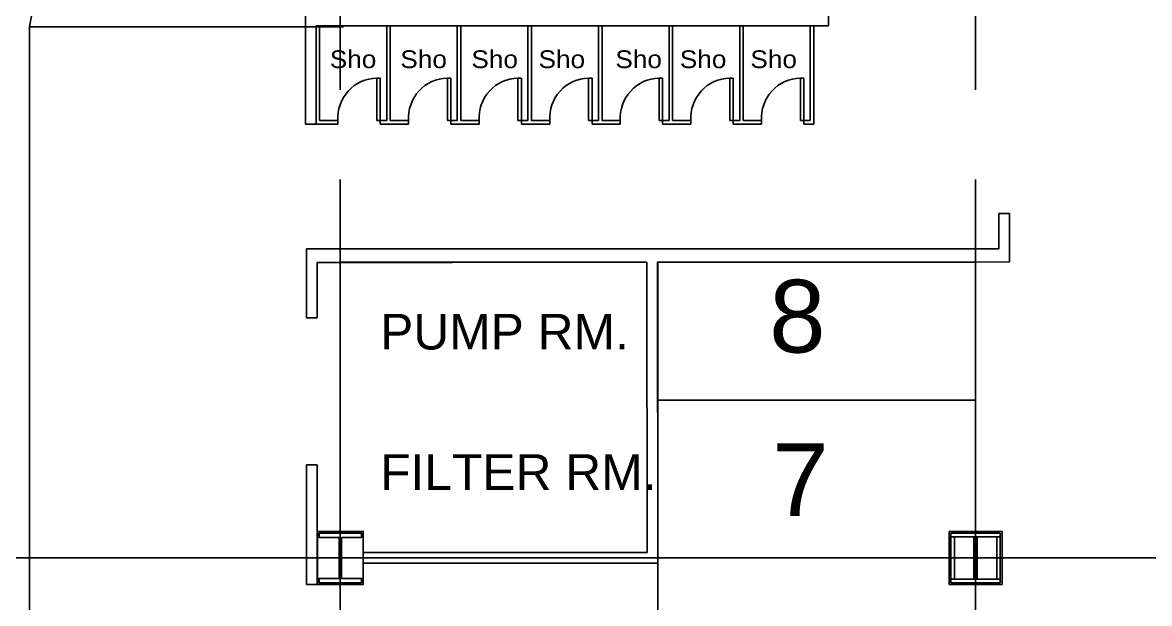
# Model space of a CAD drawing. Header units: millimetres. Extents: x 2148 to 2681, y 758 to 986.
# Drawn here: x 2324.2 to 2332.18, y 946.65 to 950.76 of the extents above; entities that cross this region are included whole.
import ezdxf

# ---------------------------------------------------------------- set-up
doc = ezdxf.new("R2010")
doc.units = ezdxf.units.MM
doc.linetypes.add('CENTER2', pattern=[28.575, 19.05, -3.175, 3.175, -3.175])
doc.linetypes.add('HIDDEN', pattern=[0.375, 0.25, -0.125])
for name, color, linetype in [('cladding', 2, 'Continuous'), ('COL-EX', 2, 'Continuous'), ('COL-IN', 2, 'Continuous'), ('D', 1, 'Continuous'), ('DR', 7, 'Continuous'), ('ELAYOUT', 4, 'Continuous'), ('HATCH', 8, 'Continuous'), ('S_GRID LINES', 252, 'Continuous'), ('TEXT', 6, 'Continuous')]:
    doc.layers.add(name, color=color, linetype=linetype)
doc.styles.add('MMTX$0$ESMX$0$X-OPTA1D', font='x-opta1d')
doc.styles.add('SWISS', font='swissl.ttf')

# ---------------------------------------------------------------- blocks, each defined once
blk = doc.blocks.new('EXISTING')
at = {"layer": 'HATCH', "linetype": 'HIDDEN', "ltscale": 0.5}
blk.add_line((-79723.1443, -2173.4499), (-79723.1443, -2155.6046), dxfattribs=at)

msp = doc.modelspace()

# ---------------------------------------------------------------- linework, layer by layer
at = {"layer": 'cladding', "elevation": 0}
for points in [[(2326.2864709, 947.156811), (2326.6114709, 947.156811), (2326.6114709, 946.781811), (2326.2864709, 946.781811)], [(2330.7614709, 947.156811), (2331.1364709, 947.156811), (2331.1364709, 946.781811), (2330.7614709, 946.781811)]]:
    msp.add_lwpolyline(points, close=True, dxfattribs=at)
at = {"layer": 'COL-EX', "elevation": 0}
msp.add_lwpolyline([(2326.4564709, 947.114311), (2326.5989709, 947.114311), (2326.5989709, 947.144311), (2326.2989709, 947.144311), (2326.2989709, 947.114311), (2326.4414709, 947.114311), (2326.4414709, 946.824311), (2326.2989709, 946.824311), (2326.2989709, 946.794311), (2326.5989709, 946.794311), (2326.5989709, 946.824311), (2326.4564709, 946.824311)], close=True, dxfattribs=at)
at = {"layer": 'COL-IN'}
for p, q in [((2330.7739709, 947.144311), (2331.1239709, 947.144311)), ((2330.7739709, 946.794311), (2330.7739709, 947.144311)), ((2330.7739709, 947.119311), (2331.1239709, 947.119311)), ((2330.7989709, 946.819311), (2330.7989709, 947.119311)), ((2330.9364709, 946.819311), (2330.9364709, 947.119311)), ((2330.9614709, 946.819311), (2330.9614709, 947.119311)), ((2331.0989709, 947.119311), (2331.0989709, 946.819311)), ((2331.1239709, 947.144311), (2331.1239709, 946.794311)), ((2330.7739709, 946.819311), (2331.1239709, 946.819311)), ((2331.1239709, 946.794311), (2330.7739709, 946.794311))]:
    msp.add_line(p, q, dxfattribs=at)
at = {"layer": 'D', "ltscale": 0.5}
for p, q in [((2324.2483385, 950.729311, 0), (2326.0153006, 960.9759578, 0)), ((2328.6989709, 942.969311), (2328.6989709, 949.0624164, 0)), ((2330.9489709, 948.085057, 0), (2328.697298, 948.085057, 0)), ((2326.2864709, 946.9709359, 0), (2330.9489709, 946.9709359, 0))]:
    msp.add_line(p, q, dxfattribs=at)
at = {"layer": 'D', "ltscale": 0.5, "elevation": 0}
msp.add_lwpolyline([(2328.6958304, 949.0624164), (2330.9489709, 949.0624164), (2330.9489709, 942.969311), (2326.4489709, 942.969311), (2326.4489709, 949.0624164), (2328.6208304, 949.0624164)], dxfattribs=at)
at = {"layer": 'DR', "ltscale": 10}
for p, q in [((2326.2775826, 950.7352288, 0), (2326.2775826, 950.0402128, 0)), ((2326.2775826, 950.7352288, 0), (2326.2775826, 950.0402128, 0)), ((2326.3025826, 950.7352288, 0), (2326.3025826, 950.0652128, 0)), ((2326.3025826, 950.7352288, 0), (2326.3025826, 950.0652128, 0)), ((2326.7775826, 950.7345756, 0), (2326.7775826, 950.0652128, 0)), ((2326.777871, 950.7345756, 0), (2326.777871, 950.0652128, 0)), ((2326.777871, 950.7345756, 0), (2326.777871, 950.0652128, 0)), ((2326.8025826, 950.7345756, 0), (2326.8025826, 950.0652128, 0)), ((2326.802871, 950.7345756, 0), (2326.802871, 950.0652128, 0)), ((2326.802871, 950.7345756, 0), (2326.802871, 950.0652128, 0)), ((2327.277871, 950.7345756, 0), (2327.277871, 950.0652128, 0)), ((2327.302871, 950.7345756, 0), (2327.302871, 950.0652128, 0)), ((2327.777871, 950.7345756, 0), (2327.777871, 950.0652128, 0)), ((2327.777871, 950.7345756, 0), (2327.777871, 950.0652128, 0)), ((2327.7781594, 950.7345756, 0), (2327.7781594, 950.0652128, 0)), ((2327.7781594, 950.7345756, 0), (2327.7781594, 950.0652128, 0)), ((2327.802871, 950.7345756, 0), (2327.802871, 950.0652128, 0)), ((2327.802871, 950.7345756, 0), (2327.802871, 950.0652128, 0)), ((2327.8031594, 950.7345756, 0), (2327.8031594, 950.0652128, 0)), ((2327.8031594, 950.7345756, 0), (2327.8031594, 950.0652128, 0)), ((2328.2781594, 950.7345756, 0), (2328.2781594, 950.0652128, 0)), ((2328.3031594, 950.7345756, 0), (2328.3031594, 950.0652128, 0)), ((2328.7781594, 950.7345756, 0), (2328.7781594, 950.0652128, 0)), ((2328.7781594, 950.7345756, 0), (2328.7781594, 950.0652128, 0)), ((2328.7784478, 950.7345756, 0), (2328.7784478, 950.0652128, 0)), ((2328.7784478, 950.7345756, 0), (2328.7784478, 950.0652128, 0)), ((2328.8031594, 950.7345756, 0), (2328.8031594, 950.0652128, 0)), ((2328.8031594, 950.7345756, 0), (2328.8031594, 950.0652128, 0)), ((2328.8034478, 950.7345756, 0), (2328.8034478, 950.0652128, 0)), ((2328.8034478, 950.7345756, 0), (2328.8034478, 950.0652128, 0)), ((2329.2781594, 950.7345756, 0), (2329.2781594, 950.0652128, 0)), ((2329.2781594, 950.7345756, 0), (2329.2781594, 950.0652128, 0)), ((2329.2784478, 950.7345756, 0), (2329.2784478, 950.0652128, 0)), ((2329.2784478, 950.7345756, 0), (2329.2784478, 950.0652128, 0)), ((2329.2784478, 950.7345756, 0), (2329.2784478, 950.0652128, 0)), ((2329.3031594, 950.7345756, 0), (2329.3031594, 950.0652128, 0)), ((2329.3031594, 950.7345756, 0), (2329.3031594, 950.0652128, 0)), ((2329.3034478, 950.7345756, 0), (2329.3034478, 950.0652128, 0)), ((2329.3034478, 950.7345756, 0), (2329.3034478, 950.0652128, 0)), ((2329.3034478, 950.7345756, 0), (2329.3034478, 950.0652128, 0)), ((2329.7784478, 950.7345756, 0), (2329.7784478, 950.0652128, 0)), ((2329.8034478, 950.7345756, 0), (2329.8034478, 950.0402128, 0)), ((2326.7320882, 950.3652128, 0), (2326.7070882, 950.3652128, 0)), ((2326.7070882, 950.3652128, 0), (2326.7070882, 950.0652128, 0)), ((2326.7320882, 950.0652128, 0), (2326.7320882, 950.3652128, 0)), ((2327.2323766, 950.3652128, 0), (2327.2073766, 950.3652128, 0)), ((2327.2073766, 950.3652128, 0), (2327.2073766, 950.0652128, 0)), ((2327.2323766, 950.0652128, 0), (2327.2323766, 950.3652128, 0)), ((2327.7323766, 950.3652128, 0), (2327.7073766, 950.3652128, 0)), ((2327.7073766, 950.3652128, 0), (2327.7073766, 950.0652128, 0)), ((2327.7323766, 950.0652128, 0), (2327.7323766, 950.3652128, 0)), ((2328.232665, 950.3652128, 0), (2328.207665, 950.3652128, 0)), ((2328.207665, 950.3652128, 0), (2328.207665, 950.0652128, 0)), ((2328.232665, 950.0652128, 0), (2328.232665, 950.3652128, 0)), ((2328.732665, 950.3652128, 0), (2328.707665, 950.3652128, 0)), ((2328.707665, 950.3652128, 0), (2328.707665, 950.0652128, 0)), ((2328.732665, 950.0652128, 0), (2328.732665, 950.3652128, 0)), ((2329.2329534, 950.3652128, 0), (2329.2079534, 950.3652128, 0)), ((2329.2079534, 950.3652128, 0), (2329.2079534, 950.0652128, 0)), ((2329.2329534, 950.0652128, 0), (2329.2329534, 950.3652128, 0)), ((2329.7329534, 950.3652128, 0), (2329.7079534, 950.3652128, 0)), ((2329.7079534, 950.3652128, 0), (2329.7079534, 950.0652128, 0)), ((2329.7329534, 950.0652128, 0), (2329.7329534, 950.3652128, 0)), ((2326.4320882, 950.0402128, 0), (2326.2775826, 950.0402128, 0)), ((2326.4320882, 950.0652128, 0), (2326.3025826, 950.0652128, 0)), ((2326.4320882, 950.0652128, 0), (2326.4320882, 950.0402128, 0)), ((2326.4320882, 950.0652128, 0), (2326.4320882, 950.0402128, 0)), ((2326.4320882, 950.0652128, 0), (2326.4320882, 950.0402128, 0)), ((2326.7070882, 950.0652128, 0), (2326.7320882, 950.0652128, 0)), ((2326.7775826, 950.0652128, 0), (2326.7320882, 950.0652128, 0)), ((2326.7320882, 950.0652128, 0), (2326.7320882, 950.0402128, 0)), ((2326.9323766, 950.0402128, 0), (2326.7320882, 950.0402128, 0)), ((2326.9323766, 950.0652128, 0), (2326.8025826, 950.0652128, 0)), ((2326.9323766, 950.0652128, 0), (2326.802871, 950.0652128, 0)), ((2326.9323766, 950.0652128, 0), (2326.802871, 950.0652128, 0)), ((2326.9323766, 950.0652128, 0), (2326.9323766, 950.0402128, 0)), ((2326.9323766, 950.0652128, 0), (2326.9323766, 950.0402128, 0)), ((2326.9323766, 950.0652128, 0), (2326.9323766, 950.0402128, 0)), ((2327.2073766, 950.0652128, 0), (2327.2323766, 950.0652128, 0)), ((2327.277871, 950.0652128, 0), (2327.2323766, 950.0652128, 0)), ((2327.2323766, 950.0652128, 0), (2327.2323766, 950.0402128, 0)), ((2327.4323766, 950.0402128, 0), (2327.2323766, 950.0402128, 0)), ((2327.4323766, 950.0652128, 0), (2327.302871, 950.0652128, 0)), ((2327.4323766, 950.0652128, 0), (2327.4323766, 950.0402128, 0)), ((2327.7073766, 950.0652128, 0), (2327.7323766, 950.0652128, 0)), ((2327.777871, 950.0652128, 0), (2327.7323766, 950.0652128, 0)), ((2327.7323766, 950.0652128, 0), (2327.7323766, 950.0402128, 0)), ((2327.802871, 950.0402128, 0), (2327.7323766, 950.0402128, 0)), ((2327.932665, 950.0652128, 0), (2327.802871, 950.0652128, 0)), ((2327.802871, 950.0402128, 0), (2327.932665, 950.0402128, 0)), ((2327.932665, 950.0652128, 0), (2327.8031594, 950.0652128, 0)), ((2327.932665, 950.0652128, 0), (2327.8031594, 950.0652128, 0)), ((2327.932665, 950.0652128, 0), (2327.932665, 950.0402128, 0)), ((2327.932665, 950.0652128, 0), (2327.932665, 950.0402128, 0)), ((2327.932665, 950.0652128, 0), (2327.932665, 950.0402128, 0)), ((2328.207665, 950.0652128, 0), (2328.232665, 950.0652128, 0)), ((2328.2781594, 950.0652128, 0), (2328.232665, 950.0652128, 0)), ((2328.232665, 950.0652128, 0), (2328.232665, 950.0402128, 0)), ((2328.432665, 950.0402128, 0), (2328.232665, 950.0402128, 0)), ((2328.432665, 950.0652128, 0), (2328.3031594, 950.0652128, 0)), ((2328.432665, 950.0652128, 0), (2328.432665, 950.0402128, 0)), ((2328.707665, 950.0652128, 0), (2328.732665, 950.0652128, 0)), ((2328.7781594, 950.0652128, 0), (2328.732665, 950.0652128, 0)), ((2328.732665, 950.0652128, 0), (2328.732665, 950.0402128, 0)), ((2328.9329534, 950.0402128, 0), (2328.732665, 950.0402128, 0)), ((2328.9329534, 950.0652128, 0), (2328.8031594, 950.0652128, 0)), ((2328.9329534, 950.0652128, 0), (2328.8034478, 950.0652128, 0)), ((2328.9329534, 950.0652128, 0), (2328.8034478, 950.0652128, 0)), ((2328.9329534, 950.0652128, 0), (2328.9329534, 950.0402128, 0)), ((2328.9329534, 950.0652128, 0), (2328.9329534, 950.0402128, 0)), ((2328.9329534, 950.0652128, 0), (2328.9329534, 950.0402128, 0)), ((2329.2079534, 950.0652128, 0), (2329.2329534, 950.0652128, 0)), ((2329.2784478, 950.0652128, 0), (2329.2329534, 950.0652128, 0)), ((2329.2329534, 950.0652128, 0), (2329.2329534, 950.0402128, 0)), ((2329.4329534, 950.0402128, 0), (2329.2329534, 950.0402128, 0)), ((2329.4329534, 950.0652128, 0), (2329.3031594, 950.0652128, 0)), ((2329.4329534, 950.0652128, 0), (2329.3034478, 950.0652128, 0)), ((2329.4329534, 950.0652128, 0), (2329.3034478, 950.0652128, 0)), ((2329.4329534, 950.0652128, 0), (2329.4329534, 950.0402128, 0)), ((2329.4329534, 950.0652128, 0), (2329.4329534, 950.0402128, 0)), ((2329.4329534, 950.0652128, 0), (2329.4329534, 950.0402128, 0)), ((2329.7079534, 950.0652128, 0), (2329.7329534, 950.0652128, 0)), ((2329.7784478, 950.0652128, 0), (2329.7329534, 950.0652128, 0)), ((2329.7329534, 950.0652128, 0), (2329.7329534, 950.0402128, 0)), ((2329.8034478, 950.0402128, 0), (2329.7329534, 950.0402128, 0))]:
    msp.add_line(p, q, dxfattribs=at)
at = {"layer": 'ELAYOUT', "ltscale": 10}
for p, q in [((2326.2025826, 951.2482909, 0), (2326.2025826, 950.7352288, 0)), ((2329.907787, 950.7352288, 0), (2329.907787, 951.1717848, 0)), ((2329.907787, 950.7352288, 0), (2329.907787, 951.1717848, 0)), ((2331.188657, 949.4081898, 0), (2331.113657, 949.4081898, 0)), ((2331.113657, 949.4081898, 0), (2331.113657, 949.1581898, 0)), ((2331.188657, 949.1581898, 0), (2331.188657, 949.4081898, 0)), ((2326.208657, 949.1581898, 0), (2331.113657, 949.1581898, 0)), ((2326.2097365, 949.0598164, 0), (2326.2097365, 949.1581914, 0)), ((2331.1897365, 949.1581914, 0), (2331.1897365, 949.0657447, 0)), ((2326.2097365, 949.059816, 0), (2326.2097365, 948.6685169, 0)), ((2326.2847362, 949.0598164, 0), (2327.2416173, 949.0598164, 0)), ((2326.2847362, 949.0598164, 0), (2327.1416173, 949.0598164, 0)), ((2327.1416173, 949.0598164, 0), (2326.2847362, 949.0598164, 0)), ((2327.1416173, 949.0598164, 0), (2326.2847362, 949.0598164, 0)), ((2327.1416173, 949.0598164, 0), (2326.2847362, 949.0598164, 0)), ((2327.1416173, 949.0598164, 0), (2326.2847362, 949.0598164, 0)), ((2326.2847362, 949.0598164, 0), (2327.0829543, 949.0598164, 0)), ((2327.0829543, 949.0598164, 0), (2326.2847362, 949.0598164, 0)), ((2327.0829543, 949.0598164, 0), (2326.2847362, 949.0598164, 0)), ((2327.1416173, 949.0598163, 0), (2326.2847362, 949.059816, 0)), ((2326.2847365, 948.6685169, 0), (2326.2847362, 949.059816, 0)), ((2327.2405378, 949.0598147, 0), (2328.6208312, 949.0618873, 0)), ((2328.6239149, 947.0081816, 0), (2328.6208312, 949.0618873, 0)), ((2328.6958311, 949.062, 0), (2331.188657, 949.0657431, 0)), ((2328.6990276, 946.9331816, 0), (2328.6958311, 949.062, 0)), ((2326.2097365, 948.6685169, 0), (2326.2847365, 948.6685169, 0)), ((2326.2097365, 946.781811, 0), (2326.2097365, 947.6289511, 0)), ((2326.2097365, 947.6289511, 0), (2326.2847365, 947.6289511, 0)), ((2326.2847365, 947.6289511, 0), (2326.2847363, 946.781811, 0)), ((2326.6114709, 947.0081816), (2328.6239149, 947.0081816, 0)), ((2328.6988583, 947.0081816, 0), (2328.6989709, 947.0081816, 0)), ((2326.6114709, 946.9331816), (2328.6990276, 946.9331816, 0)), ((2326.2097365, 946.781811, 0), (2326.2847363, 946.781811, 0))]:
    msp.add_line(p, q, dxfattribs=at)
at = {"layer": 'HATCH', "color": 2, "lineweight": -3, "ltscale": 0.05}
for p, q in [((2326.4718939, 950.729311, 0), (2324.2483385, 950.729311, 0)), ((2324.2483385, 950.729311, 0), (2324.2483385, 943.1783687, 0))]:
    msp.add_line(p, q, dxfattribs=at)
at = {"layer": 'HATCH', "color": 4, "lineweight": -3, "ltscale": 0.05}
for p, q in [((2326.2025826, 950.7352288, 0), (2326.2025826, 950.0402128, 0)), ((2329.907787, 950.7352288, 0), (2326.2775826, 950.7352288, 0)), ((2326.2775826, 950.0402128, 0), (2326.2775826, 950.7352288, 0)), ((2326.2025826, 950.0402128, 0), (2326.2775826, 950.0402128, 0))]:
    msp.add_line(p, q, dxfattribs=at)
at = {"layer": 'HATCH', "linetype": 'ByBlock', "ltscale": 0.5}
for centre in [(2326.7130126, 950.0837405, 0), (2327.213301, 950.0837405, 0), (2327.713301, 950.0837405, 0), (2328.2135894, 950.0837405, 0), (2328.7135894, 950.0837405, 0), (2329.2138778, 950.0837405, 0), (2329.7138778, 950.0837405, 0)]:
    msp.add_arc(centre, 0.2815347, 91.20577191, 183.77333396, dxfattribs=at)
at = {"layer": 'S_GRID LINES', "linetype": 'CENTER2', "ltscale": 0.2}
for p, q in [((2326.4489709, 922.9776771, 0), (2326.4489709, 977.7411715, 0)), ((2330.9489709, 922.9776771, 0), (2330.9489709, 977.7411715, 0)), ((2355.5030932, 946.969311, 0), (2290.9518229, 946.969311))]:
    msp.add_line(p, q, dxfattribs=at)

# ---------------------------------------------------------------- block references
at = {"layer": 'HATCH', "color": 2, "lineweight": -3}
msp.add_blockref('EXISTING', (82047.3926086, 3116.6282593, 0), dxfattribs=at)

# ---------------------------------------------------------------- texts
at = {"color": 2, "style": 'MMTX$0$ESMX$0$X-OPTA1D', "text_generation_flag": 6, "width": 1.1}
for p in [(2326.3745599, 950.4360185, 0), (2326.8744066, 950.4360185, 0), (2327.3777371, 950.4360185, 0), (2327.8535986, 950.4360185, 0), (2328.3976492, 950.4360185, 0), (2328.8541754, 950.4360185, 0), (2329.3541754, 950.4360185, 0)]:
    msp.add_text('Sho', height=0.126, rotation=180, dxfattribs=at).set_placement(p)
at = {"layer": 'TEXT', "style": 'SWISS'}
for s, p in [('8', (2329.4868769, 948.4231934, 0)), ('7', (2329.5083398, 947.2655103, 0))]:
    msp.add_text(s, height=0.5148, dxfattribs=at).set_placement(p)
at = {"layer": 'TEXT', "style": 'SWISS', "text_generation_flag": 6}
for s, p in [('PUMP RM.', (2326.7317346, 948.4447728)), ('FILTER RM.', (2326.7317346, 947.4515329))]:
    msp.add_text(s, height=0.2521511, rotation=180, dxfattribs=at).set_placement(p)

doc.saveas('drawing.dxf')
